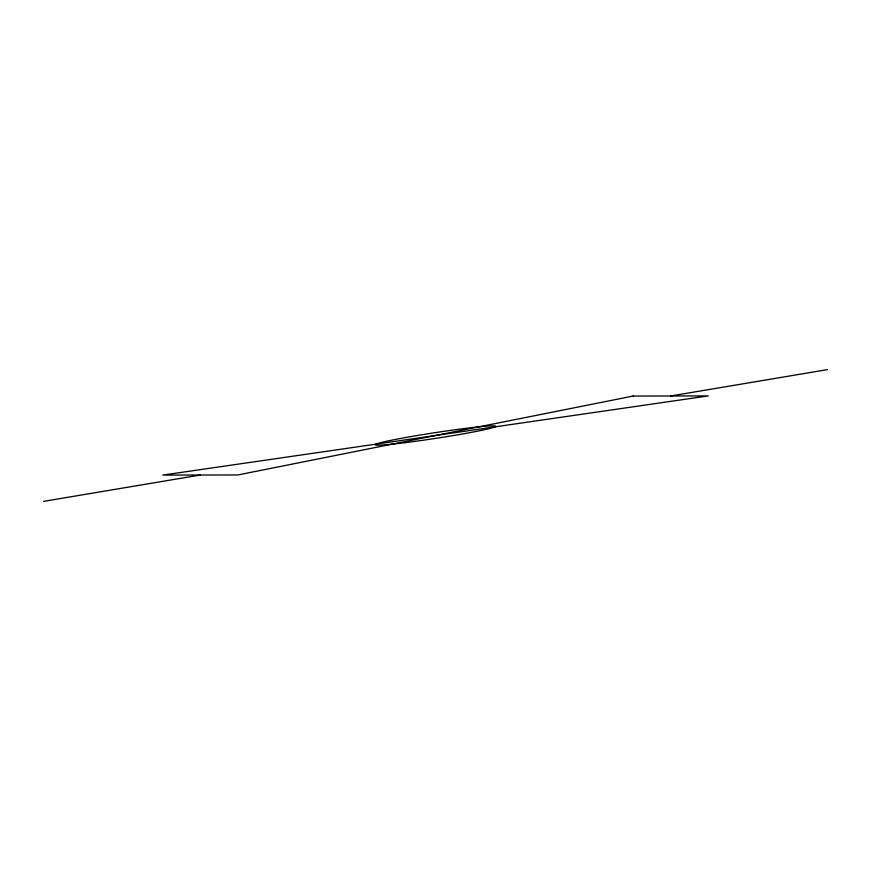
<?xml version="1.0" encoding="UTF-8"?>
<svg xmlns="http://www.w3.org/2000/svg" width="871" height="871" viewBox="0 0 871 871"><rect width="100%" height="100%" fill="white"/><g stroke="black" fill="none" stroke-linecap="round" stroke-linejoin="round"><path stroke-width="1.31" d="M43.55 501.38L200.33 475.022M670.67 395.978L827.45 369.62M633.119 396.044L237.881 474.956L162.779 475.087L708.221 395.913L633.119 396.044M404.928 442.675A60.97 2.874 -8.7 0 0 495.773 426.322A60.97 2.874 -8.7 0 0 405.799 437.503A60.97 2.874 -8.7 0 0 404.928 442.675"/></g></svg>
